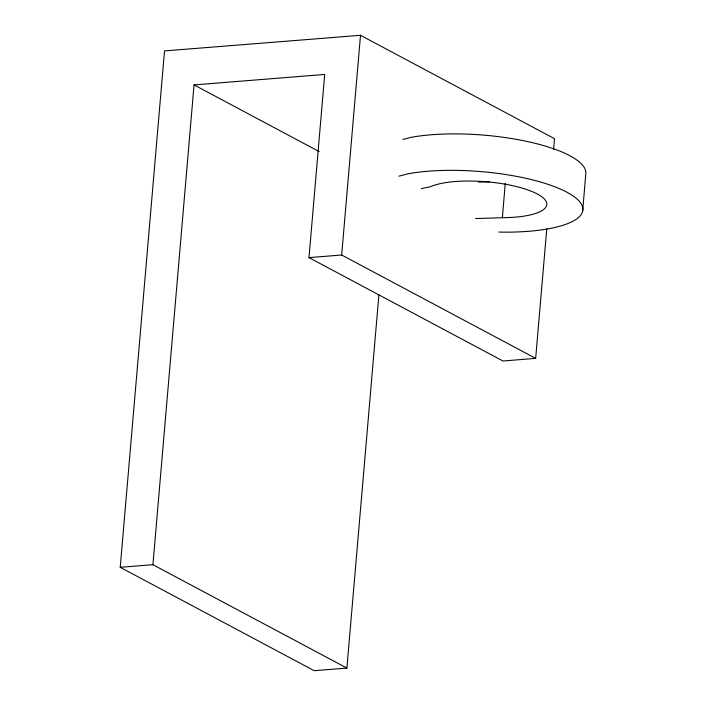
<?xml version="1.0" encoding="UTF-8"?>
<svg xmlns="http://www.w3.org/2000/svg" width="706" height="706" viewBox="0 0 706 706"><rect width="100%" height="100%" fill="white"/><g stroke="black" fill="none" stroke-linecap="round" stroke-linejoin="round"><path stroke-width="1.06" d="M475.632 218.56L502.381 217.713L505.249 183.419M582.715 210.609L585.768 174.17A104.709 29.758 4.8 0 0 525.723 141.165A104.709 29.758 4.8 0 0 411.077 137.352L403.002 139.479M378.901 294.79L346.902 668.079L314.214 670.7L120.232 567.315L164.507 50.911L360.51 35.3L554.492 138.685L553.557 149.663M346.902 668.079L152.92 564.703L194.053 84.905L324.698 74.448L308.99 257.619L502.972 361.004L535.66 358.383L546.771 228.762M535.66 358.383L341.678 255.007L360.51 35.3M398.943 176.182L408.024 173.791A104.709 29.758 4.8 0 1 571.092 194.618A104.709 29.758 4.8 0 1 500.907 232.124L498.833 232.018M421.42 188.608L430.439 186.719A62.137 17.659 4.8 0 1 533.021 191.944A62.137 17.659 4.8 0 1 502.381 217.713M308.99 257.619L341.678 255.007M120.232 567.315L152.92 564.703M478.686 182.122L489.382 181.786M194.053 84.905L319.174 151.587"/></g></svg>
